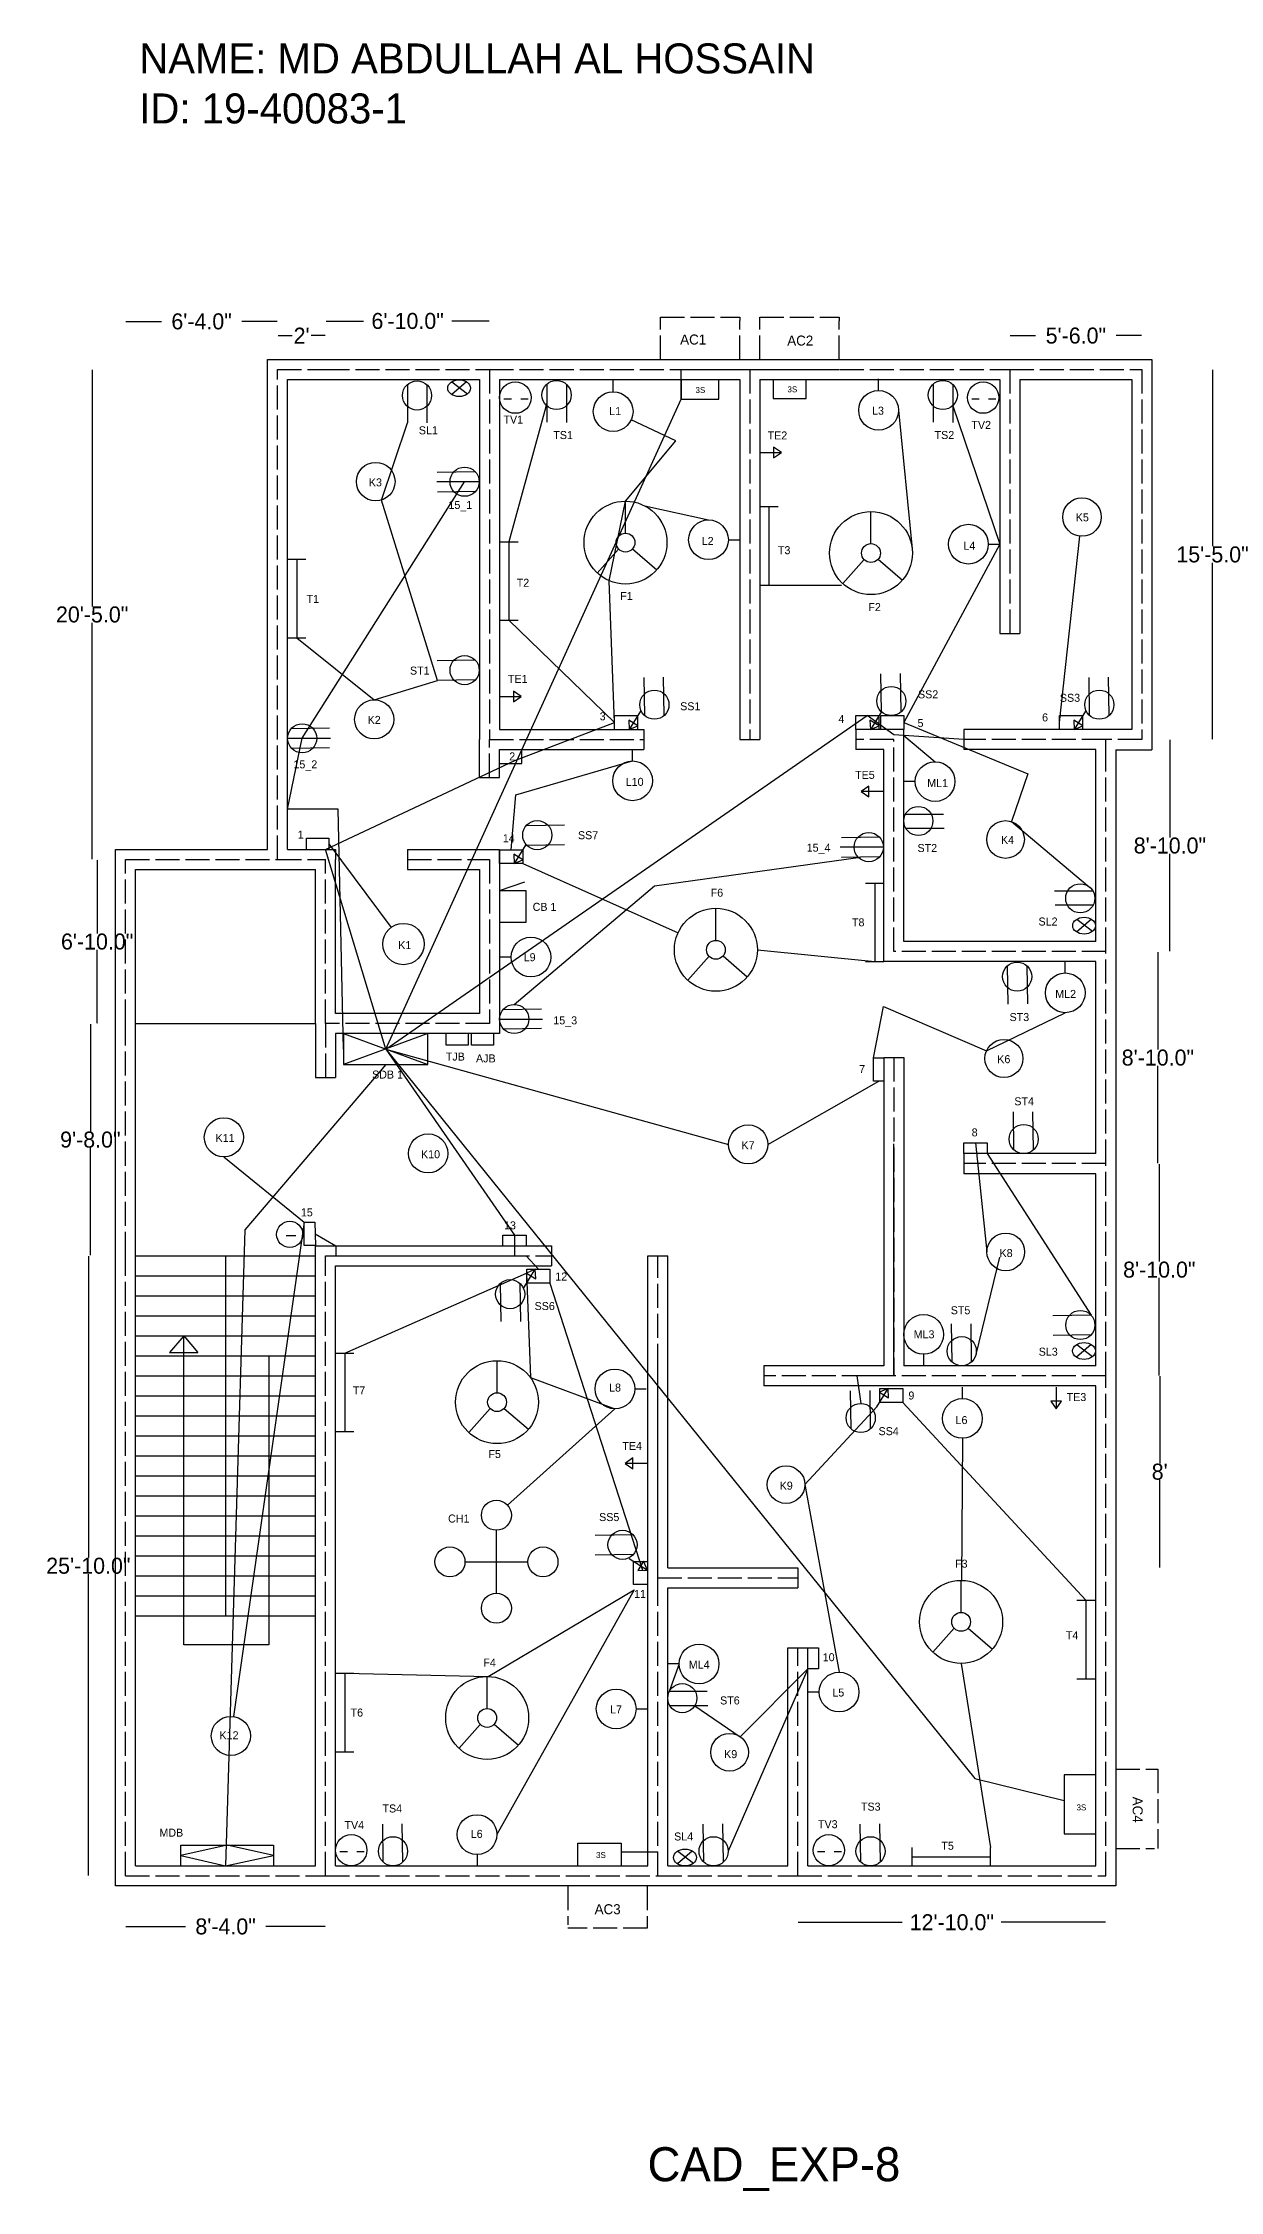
# Model space of a CAD drawing. Header units: inches. Extents: x 833 to 7247, y -1374 to 1597.
# Drawn here: x 3844 to 4432, y 310 to 1384 of the extents above; entities that cross this region are included whole.
import ezdxf

# ---------------------------------------------------------------- set-up
doc = ezdxf.new("R2010")
doc.units = ezdxf.units.IN
doc.header["$MEASUREMENT"] = 0
doc.linetypes.add('ACAD_ISO02W100', pattern=[15, 12, -3])
doc.dimstyles.get("Standard").update_dxf_attribs({"dimtxt": 8, "dimasz": 0.18, "dimexe": 0.18, "dimexo": 0.0625, "dimgap": 0.09, "dimtad": 0, "dimtih": 1, "dimtoh": 1, "dimdec": 1, "dimzin": 0, "dimdsep": 46, "dimlunit": 3, "dimtxsty": 'Standard', "dimcen": 0.09, "dimse1": 1, "dimse2": 1, "dimadec": 0, "dimazin": 0, "dimtfac": 1, "dimtdec": 1, "dimtofl": 0, "dimtmove": 0, "dimatfit": 3, "dimfxl": 1, "dimtolj": 1, "dimtzin": 0, "dimarcsym": 0})

# ---------------------------------------------------------------- blocks, each defined once
blk = doc.blocks.new('*D75')
at = {"color": 0, "lineweight": -2}
for p, q in [((3885.4, 442.7), (3915.1, 442.7)), ((3985, 442.7), (3955.3, 442.7))]:
    blk.add_line(p, q, dxfattribs=at)
at = {"color": 0}
for points in [[(3885.4, 442.8), (3885.4, 442.7), (3885.2, 442.7)], [(3985, 442.8), (3985, 442.7), (3985.2, 442.7)]]:
    blk.add_solid(points, dxfattribs=at)
at = {"layer": 'Defpoints', "color": 0}
for p in [(3885.2, 468), (3985.2, 468), (3985.2, 442.7)]:
    blk.add_point(p, dxfattribs=at)
at = {"color": 0, "insert": (3935.2, 442.7), "char_height": 8, "attachment_point": 5}
blk.add_mtext('\\A1;8\'-4.0"', dxfattribs=at)
blk = doc.blocks.new('*D76')
at = {"color": 0, "lineweight": -2}
for p, q in [((4221.4, 444.8), (4273.4, 444.8)), ((4375, 444.8), (4322.9, 444.8))]:
    blk.add_line(p, q, dxfattribs=at)
at = {"color": 0}
for points in [[(4221.4, 444.8), (4221.4, 444.7), (4221.2, 444.8)], [(4375, 444.8), (4375, 444.7), (4375.2, 444.8)]]:
    blk.add_solid(points, dxfattribs=at)
at = {"layer": 'Defpoints', "color": 0}
for p in [(4221.2, 468), (4375.2, 468), (4375.2, 444.8)]:
    blk.add_point(p, dxfattribs=at)
at = {"color": 0, "insert": (4298.2, 444.8), "char_height": 8, "attachment_point": 5}
blk.add_mtext('\\A1;12\'-10.0"', dxfattribs=at)
blk = doc.blocks.new('*D77')
at = {"color": 0, "lineweight": -2}
for p, q in [((4402.1, 717.8), (4402.1, 674.1)), ((4402.1, 622.2), (4402.1, 665.9))]:
    blk.add_line(p, q, dxfattribs=at)
at = {"color": 0}
for points in [[(4402.1, 717.8), (4402.1, 717.8), (4402.1, 718)], [(4402.1, 622.2), (4402.1, 622.2), (4402.1, 622)]]:
    blk.add_solid(points, dxfattribs=at)
at = {"layer": 'Defpoints', "color": 0}
for p in [(4375.2, 718), (4402.1, 718), (4375.2, 622)]:
    blk.add_point(p, dxfattribs=at)
at = {"color": 0, "insert": (4402.1, 670), "char_height": 8, "attachment_point": 5}
blk.add_mtext("\\A1;8'", dxfattribs=at)
blk = doc.blocks.new('*D78')
at = {"color": 0, "lineweight": -2}
for p, q in [((4401.9, 823.8), (4401.9, 775.1)), ((4401.9, 718.2), (4401.9, 766.9))]:
    blk.add_line(p, q, dxfattribs=at)
at = {"color": 0}
for points in [[(4401.9, 823.8), (4401.9, 823.8), (4401.9, 824)], [(4401.9, 718.2), (4401.9, 718.2), (4401.9, 718)]]:
    blk.add_solid(points, dxfattribs=at)
at = {"layer": 'Defpoints', "color": 0}
for p in [(4375.2, 824), (4401.9, 824), (4375.2, 718)]:
    blk.add_point(p, dxfattribs=at)
at = {"color": 0, "insert": (4401.9, 771), "char_height": 8, "attachment_point": 5}
blk.add_mtext('\\A1;8\'-10.0"', dxfattribs=at)
blk = doc.blocks.new('*D79')
at = {"color": 0, "lineweight": -2}
for p, q in [((4401.2, 929.8), (4401.2, 881.1)), ((4401.2, 824.2), (4401.2, 872.9))]:
    blk.add_line(p, q, dxfattribs=at)
at = {"color": 0}
for points in [[(4401.2, 929.8), (4401.3, 929.8), (4401.2, 930)], [(4401.2, 824.2), (4401.3, 824.2), (4401.2, 824)]]:
    blk.add_solid(points, dxfattribs=at)
at = {"layer": 'Defpoints', "color": 0}
for p in [(4375.2, 930), (4401.2, 930), (4375.2, 824)]:
    blk.add_point(p, dxfattribs=at)
at = {"color": 0, "insert": (4401.2, 877), "char_height": 8, "attachment_point": 5}
blk.add_mtext('\\A1;8\'-10.0"', dxfattribs=at)
blk = doc.blocks.new('*D80')
at = {"color": 0, "lineweight": -2}
for p, q in [((4407.2, 1035.8), (4407.2, 987.1)), ((4407.2, 930.2), (4407.2, 978.9))]:
    blk.add_line(p, q, dxfattribs=at)
at = {"color": 0}
for points in [[(4407.2, 1035.8), (4407.3, 1035.8), (4407.2, 1036)], [(4407.2, 930.2), (4407.3, 930.2), (4407.2, 930)]]:
    blk.add_solid(points, dxfattribs=at)
at = {"layer": 'Defpoints', "color": 0}
for p in [(4375.2, 1036), (4407.2, 1036), (4375.2, 930)]:
    blk.add_point(p, dxfattribs=at)
at = {"color": 0, "insert": (4407.2, 983), "char_height": 8, "attachment_point": 5}
blk.add_mtext('\\A1;8\'-10.0"', dxfattribs=at)
blk = doc.blocks.new('*D81')
at = {"color": 0, "lineweight": -2}
for p, q in [((4327.4, 1237.9), (4340.1, 1237.9)), ((4393, 1237.9), (4380.3, 1237.9))]:
    blk.add_line(p, q, dxfattribs=at)
at = {"color": 0}
for points in [[(4327.4, 1237.9), (4327.4, 1237.9), (4327.2, 1237.9)], [(4393, 1237.9), (4393, 1237.9), (4393.2, 1237.9)]]:
    blk.add_solid(points, dxfattribs=at)
at = {"layer": 'Defpoints', "color": 0}
for p in [(4327.2, 1237.9), (4327.2, 1221), (4393.2, 1221)]:
    blk.add_point(p, dxfattribs=at)
at = {"color": 0, "insert": (4360.2, 1237.9), "char_height": 8, "attachment_point": 5}
blk.add_mtext('\\A1;5\'-6.0"', dxfattribs=at)
blk = doc.blocks.new('*D82')
at = {"color": 0, "lineweight": -2}
for p, q in [((3985.4, 1245.2), (4004.1, 1245.2)), ((4067, 1245.2), (4048.3, 1245.2))]:
    blk.add_line(p, q, dxfattribs=at)
at = {"color": 0}
for points in [[(3985.4, 1245.3), (3985.4, 1245.2), (3985.2, 1245.2)], [(4067, 1245.3), (4067, 1245.2), (4067.2, 1245.2)]]:
    blk.add_solid(points, dxfattribs=at)
at = {"layer": 'Defpoints', "color": 0}
for p in [(3985.2, 1245.2), (3985.2, 1221), (4067.2, 1221)]:
    blk.add_point(p, dxfattribs=at)
at = {"color": 0, "insert": (4026.2, 1245.2), "char_height": 8, "attachment_point": 5}
blk.add_mtext('\\A1;6\'-10.0"', dxfattribs=at)
blk = doc.blocks.new('*D83')
at = {"color": 0, "lineweight": -2}
for p, q in [((3961.4, 1237.9), (3968.4, 1237.9)), ((3985, 1237.9), (3977.9, 1237.9))]:
    blk.add_line(p, q, dxfattribs=at)
at = {"color": 0}
for points in [[(3961.4, 1238), (3961.4, 1237.9), (3961.2, 1237.9)], [(3985, 1238), (3985, 1237.9), (3985.2, 1237.9)]]:
    blk.add_solid(points, dxfattribs=at)
at = {"layer": 'Defpoints', "color": 0}
for p in [(3985.2, 1237.9), (3961.2, 1221), (3985.2, 1221)]:
    blk.add_point(p, dxfattribs=at)
at = {"color": 0, "insert": (3973.2, 1237.9), "char_height": 8, "attachment_point": 5}
blk.add_mtext("\\A1;2'", dxfattribs=at)
blk = doc.blocks.new('*D84')
at = {"color": 0, "lineweight": -2}
for p, q in [((3885.4, 1245), (3903.1, 1245)), ((3961, 1245), (3943.3, 1245))]:
    blk.add_line(p, q, dxfattribs=at)
at = {"color": 0}
for points in [[(3885.4, 1245), (3885.4, 1245), (3885.2, 1245)], [(3961, 1245), (3961, 1245), (3961.2, 1245)]]:
    blk.add_solid(points, dxfattribs=at)
at = {"layer": 'Defpoints', "color": 0}
for p in [(3885.2, 1245), (3885.2, 976), (3961.2, 976)]:
    blk.add_point(p, dxfattribs=at)
at = {"color": 0, "insert": (3923.2, 1245), "char_height": 8, "attachment_point": 5}
blk.add_mtext('\\A1;6\'-4.0"', dxfattribs=at)
blk = doc.blocks.new('*D71')
at = {"color": 0, "lineweight": -2}
for p, q in [((3868.5, 1220.8), (3868.5, 1102.6)), ((3868.5, 976.2), (3868.5, 1094.4))]:
    blk.add_line(p, q, dxfattribs=at)
at = {"color": 0}
for points in [[(3868.5, 1220.8), (3868.5, 1220.8), (3868.5, 1221)], [(3868.5, 976.2), (3868.5, 976.2), (3868.5, 976)]]:
    blk.add_solid(points, dxfattribs=at)
at = {"layer": 'Defpoints', "color": 0}
for p in [(3961.2, 1221), (3868.5, 976), (3961.2, 976)]:
    blk.add_point(p, dxfattribs=at)
at = {"color": 0, "insert": (3868.5, 1098.5), "char_height": 8, "attachment_point": 5}
blk.add_mtext('\\A1;20\'-5.0"', dxfattribs=at)
blk = doc.blocks.new('*D85')
at = {"color": 0, "lineweight": -2}
for p, q in [((3867.6, 893.8), (3867.6, 840.1)), ((3867.6, 778.2), (3867.6, 831.9))]:
    blk.add_line(p, q, dxfattribs=at)
at = {"color": 0}
for points in [[(3867.6, 893.8), (3867.7, 893.8), (3867.6, 894)], [(3867.6, 778.2), (3867.7, 778.2), (3867.6, 778)]]:
    blk.add_solid(points, dxfattribs=at)
at = {"layer": 'Defpoints', "color": 0}
for p in [(3885.2, 894), (3867.6, 778), (3885.2, 778)]:
    blk.add_point(p, dxfattribs=at)
at = {"color": 0, "insert": (3867.6, 836), "char_height": 8, "attachment_point": 5}
blk.add_mtext('\\A1;9\'-8.0"', dxfattribs=at)
blk = doc.blocks.new('*D72')
at = {"color": 0, "lineweight": -2}
for p, q in [((3866.6, 777.8), (3866.6, 627.1)), ((3866.6, 468.2), (3866.6, 618.9))]:
    blk.add_line(p, q, dxfattribs=at)
at = {"color": 0}
for points in [[(3866.5, 777.8), (3866.6, 777.8), (3866.6, 778)], [(3866.5, 468.2), (3866.6, 468.2), (3866.6, 468)]]:
    blk.add_solid(points, dxfattribs=at)
at = {"layer": 'Defpoints', "color": 0}
for p in [(3885.2, 778), (3866.6, 468), (3885.2, 468)]:
    blk.add_point(p, dxfattribs=at)
at = {"color": 0, "insert": (3866.6, 623), "char_height": 8, "attachment_point": 5}
blk.add_mtext('\\A1;25\'-10.0"', dxfattribs=at)
blk = doc.blocks.new('*D73')
at = {"color": 0, "lineweight": -2}
for p, q in [((3871, 975.8), (3871, 939.1)), ((3871, 894.2), (3871, 930.9))]:
    blk.add_line(p, q, dxfattribs=at)
at = {"color": 0}
for points in [[(3871, 975.8), (3871.1, 975.8), (3871, 976)], [(3871, 894.2), (3871.1, 894.2), (3871, 894)]]:
    blk.add_solid(points, dxfattribs=at)
at = {"layer": 'Defpoints', "color": 0}
for p in [(3885.2, 976), (3871, 894), (3885.2, 894)]:
    blk.add_point(p, dxfattribs=at)
at = {"color": 0, "insert": (3871, 935), "char_height": 8, "attachment_point": 5}
blk.add_mtext('\\A1;6\'-10.0"', dxfattribs=at)
blk = doc.blocks.new('*D74')
at = {"color": 0, "lineweight": -2}
for p, q in [((4428.5, 1220.8), (4428.5, 1132.6)), ((4428.5, 1036.2), (4428.5, 1124.4))]:
    blk.add_line(p, q, dxfattribs=at)
at = {"color": 0}
for points in [[(4428.4, 1220.8), (4428.5, 1220.8), (4428.5, 1221)], [(4428.4, 1036.2), (4428.5, 1036.2), (4428.5, 1036)]]:
    blk.add_solid(points, dxfattribs=at)
at = {"layer": 'Defpoints', "color": 0}
for p in [(4393.2, 1221), (4393.2, 1036), (4428.5, 1036)]:
    blk.add_point(p, dxfattribs=at)
at = {"color": 0, "insert": (4428.5, 1128.5), "char_height": 8, "attachment_point": 5}
blk.add_mtext('\\A1;15\'-5.0"', dxfattribs=at)

msp = doc.modelspace()

# ---------------------------------------------------------------- linework, layer by layer
at = {"linetype": 'ACAD_ISO02W100'}
for p, q in [((4152.52, 1226.04), (4152.52, 1247.1)), ((4152.52, 1247.1), (4192.18, 1247.1)), ((4202.18, 1226.02), (4202.18, 1247.07)), ((4202.18, 1247.07), (4241.84, 1247.07)), ((4192.18, 1226.04), (4192.18, 1245.42)), ((4241.84, 1226.02), (4241.84, 1245.39)), ((3961.18, 976.02), (3961.18, 1221.02)), ((3961.18, 1221.02), (3985.18, 1221.02)), ((3985.18, 1221.02), (4067.18, 1221.02)), ((4067.18, 1221.02), (4197.18, 1221.02)), ((4067.18, 1221.02), (4067.18, 1036.02)), ((4197.18, 1221.02), (4327.18, 1221.02)), ((4197.18, 1221.02), (4197.18, 1036.02)), ((4327.18, 1221.02), (4393.18, 1221.02)), ((4327.18, 1221.02), (4327.18, 1089.02)), ((4393.18, 1221.02), (4393.18, 1036.02)), ((4067.18, 1036.02), (4144.18, 1036.02)), ((4067.18, 1017.02), (4067.18, 1036.02)), ((4269.18, 1036.02), (4250.18, 1036.02)), ((4269.18, 930.02), (4269.18, 1036.02)), ((4393.18, 1036.02), (4375.18, 1036.02)), ((4375.18, 930.02), (4375.18, 1031.02)), ((3885.18, 894.02), (3885.18, 976.02)), ((3885.18, 976.02), (3961.18, 976.02)), ((3961.18, 976.02), (3985.18, 976.02)), ((3985.18, 894.02), (3985.18, 971.02)), ((4026.18, 976.02), (4067.18, 976.02)), ((4067.18, 976.02), (4067.18, 894.02)), ((4375.18, 930.02), (4269.18, 930.02)), ((4375.18, 824.02), (4375.18, 930.02)), ((3885.18, 778.02), (3885.18, 894.02)), ((4067.18, 894.02), (3985.18, 894.02)), ((3985.18, 894.02), (3985.18, 867.02)), ((4269.18, 877.02), (4269.18, 718.02)), ((4375.18, 824.02), (4304.18, 824.02)), ((4375.18, 718.02), (4375.18, 824.02)), ((3885.18, 468.02), (3885.18, 778.02)), ((3985.18, 468.02), (3985.18, 778.02)), ((3985.18, 778.02), (4098.18, 778.02)), ((4151.18, 617.02), (4151.18, 778.02)), ((4375.18, 718.02), (4204.18, 718.02)), ((4375.18, 622.02), (4375.18, 718.02)), ((4151.18, 617.02), (4221.18, 617.02)), ((4375.18, 468.02), (4375.18, 622.02)), ((4221.18, 468.02), (4221.18, 582.02)), ((4380.18, 521.38), (4401.23, 521.38)), ((4401.23, 521.38), (4401.23, 481.71)), ((4380.18, 481.72), (4399.55, 481.72)), ((3885.18, 468.02), (3985.18, 468.02)), ((3985.18, 468.02), (4151.18, 468.02)), ((4106.3, 462.86), (4106.3, 443.48)), ((4145.96, 462.86), (4145.96, 441.8)), ((4151.18, 468.02), (4221.18, 468.02)), ((4221.18, 468.02), (4375.18, 468.02)), ((4145.96, 441.8), (4106.3, 441.8))]:
    msp.add_line(p, q, dxfattribs=at)
for p, q in [((4192.18, 1247.1), (4192.18, 1245.42)), ((4241.84, 1247.07), (4241.84, 1245.39)), ((3956.18, 1221.04), (3956.18, 1226.04)), ((3956.18, 1226.04), (4393.18, 1226.04)), ((4197.18, 1226.02), (4327.18, 1226.02)), ((4393.18, 1226.04), (4398.18, 1226.04)), ((4398.18, 1226.04), (4398.18, 1035.95)), ((3956.18, 981.02), (3956.18, 1221.04)), ((3966.18, 981.02), (3966.18, 1216.02)), ((3966.18, 1216.02), (3985.18, 1216.02)), ((3985.18, 1216.02), (4062.18, 1216.02)), ((4026.05, 1213.46), (4026.05, 1194.4)), ((4035.83, 1213.39), (4035.83, 1194.33)), ((4055.58, 1214.88), (4048.2, 1208.51)), ((4048.29, 1214.89), (4056.16, 1208.87)), ((4062.18, 1216.02), (4062.18, 1036.02)), ((4072.18, 1216.02), (4192.18, 1216.02)), ((4072.18, 1216.02), (4072.18, 1041.02)), ((4095.78, 1213.69), (4095.78, 1194.63)), ((4105.57, 1213.62), (4105.57, 1194.56)), ((4128.91, 1209.9), (4128.91, 1215.64)), ((4162.94, 1216.02), (4162.94, 1206.24)), ((4181.73, 1206.24), (4181.73, 1216.02)), ((4192.18, 1216.02), (4192.18, 1036.02)), ((4202.18, 1216.02), (4322.18, 1216.02)), ((4202.18, 1216.02), (4202.18, 1036.02)), ((4208.9, 1216.02), (4208.9, 1206.45)), ((4225.46, 1206.48), (4225.46, 1216.02)), ((4261.57, 1210.52), (4261.57, 1216.25)), ((4288.83, 1213.69), (4288.83, 1194.63)), ((4298.62, 1213.62), (4298.62, 1194.56)), ((4322.18, 1216.02), (4322.18, 1089.02)), ((4332.18, 1216.02), (4388.18, 1216.02)), ((4332.18, 1216.02), (4332.18, 1089.02)), ((4388.18, 1216.02), (4388.18, 1041.02)), ((4074.32, 1206.31), (4078.1, 1206.31)), ((4082.78, 1206.31), (4086.45, 1206.31)), ((4162.94, 1206.24), (4181.73, 1206.24)), ((4208.9, 1206.45), (4225.46, 1206.48)), ((4308.14, 1206.31), (4311.92, 1206.31)), ((4316.6, 1206.31), (4320.27, 1206.31)), ((4128.91, 1190.04), (4128.91, 1190.04)), ((4128.91, 1190.04), (4128.91, 1190.04)), ((4212.99, 1179.49), (4209.1, 1182.17)), ((4209.1, 1182.17), (4209.1, 1176.81)), ((4261.57, 1190.65), (4261.57, 1190.65)), ((4261.57, 1190.65), (4261.57, 1190.65)), ((4202.18, 1179.49), (4212.99, 1179.49)), ((4209.1, 1176.81), (4212.99, 1179.49)), ((4061.96, 1164.89), (4040.77, 1164.89)), ((4060.03, 1169.82), (4040.98, 1169.52)), ((4060.12, 1160.03), (4041.07, 1159.73)), ((4135.08, 1139.17), (4135.08, 1155.19)), ((4202.18, 1152.48), (4211.37, 1152.48)), ((4206.77, 1152.48), (4206.77, 1113.22)), ((4257.79, 1133.93), (4257.79, 1149.96)), ((4072.18, 1134.88), (4081.37, 1134.88)), ((4076.77, 1134.88), (4076.77, 1095.62)), ((4076.77, 1134.88), (4076.77, 1095.62)), ((4131.64, 1131.24), (4121, 1119.24)), ((4138.65, 1131.38), (4150.77, 1120.9)), ((4186.49, 1135.87), (4192.22, 1135.87)), ((4316.39, 1133.68), (4322.12, 1133.68)), ((3966.18, 1126.16), (3975.37, 1126.16)), ((3970.77, 1126.16), (3970.77, 1086.9)), ((4254.35, 1126), (4243.7, 1114.01)), ((4261.35, 1126.14), (4273.48, 1115.67)), ((4202.18, 1113.22), (4211.37, 1113.22)), ((4072.18, 1095.62), (4081.37, 1095.62)), ((3966.18, 1086.9), (3975.37, 1086.9)), ((4322.18, 1089.02), (4332.18, 1089.02)), ((4060.03, 1075.64), (4040.98, 1075.34)), ((4060.12, 1065.85), (4041.07, 1065.55)), ((4144.67, 1047.99), (4144.36, 1067.04)), ((4154.46, 1048.08), (4154.15, 1067.13)), ((4263.08, 1049.82), (4262.78, 1068.87)), ((4272.87, 1049.9), (4272.57, 1068.96)), ((4367.07, 1047.99), (4366.77, 1067.04)), ((4376.86, 1048.08), (4376.56, 1067.13)), ((4072.18, 1057.5), (4082.99, 1057.5)), ((4082.99, 1057.5), (4079.1, 1060.18)), ((4079.1, 1060.18), (4079.1, 1054.82)), ((4079.1, 1054.82), (4082.99, 1057.5)), ((3968.01, 1041.49), (3987.07, 1041.8)), ((4129.65, 1041.02), (4129.65, 1047.98)), ((4129.65, 1047.98), (4141.16, 1047.98)), ((4141.27, 1042.9), (4136.72, 1045.73)), ((4136.72, 1045.73), (4136.94, 1041.02)), ((4142.65, 1050.2), (4136.94, 1041.02)), ((4136.94, 1041.02), (4141.27, 1042.9)), ((4141.16, 1047.98), (4141.16, 1041.02)), ((4250.18, 1041.02), (4250.18, 1047.98)), ((4250.18, 1047.98), (4261.69, 1047.98)), ((4261.81, 1042.9), (4257.25, 1045.73)), ((4257.25, 1045.73), (4257.47, 1041.02)), ((4263.18, 1050.2), (4257.47, 1041.02)), ((4257.47, 1041.02), (4261.81, 1042.9)), ((4261.69, 1047.98), (4261.69, 1041.02)), ((4262.7, 1041.02), (4262.7, 1047.98)), ((4262.7, 1047.98), (4274.21, 1047.98)), ((4274.21, 1047.98), (4274.21, 1041.02)), ((4352.05, 1041.02), (4352.05, 1047.98)), ((4352.05, 1047.98), (4363.56, 1047.98)), ((4363.68, 1042.9), (4359.12, 1045.73)), ((4359.12, 1045.73), (4359.34, 1041.02)), ((4365.05, 1050.2), (4359.34, 1041.02)), ((4359.34, 1041.02), (4363.68, 1042.9)), ((4363.56, 1047.98), (4363.56, 1041.02)), ((3966.18, 1036.64), (3987.68, 1036.64)), ((3968.1, 1031.7), (3987.15, 1032.01)), ((4062.18, 1017.02), (4062.18, 1036.02)), ((4072.18, 1041.02), (4144.18, 1041.02)), ((4072.18, 1031.02), (4144.18, 1031.02)), ((4072.18, 1017.02), (4072.18, 1031.02)), ((4083.21, 1024.02), (4083.21, 1031.02)), ((4138.64, 1025.32), (4138.64, 1031.05)), ((4144.18, 1041.02), (4144.18, 1031.02)), ((4192.18, 1036.02), (4202.18, 1036.02)), ((4274.18, 1041.02), (4250.18, 1041.02)), ((4250.18, 1041.02), (4250.18, 1031.02)), ((4264.18, 1031.02), (4250.18, 1031.02)), ((4264.18, 925.02), (4264.18, 1031.02)), ((4274.18, 935.02), (4274.18, 1041.02)), ((4375.18, 1041.02), (4304.18, 1041.02)), ((4304.18, 1041.02), (4304.18, 1031.02)), ((4370.18, 1031.02), (4304.18, 1031.02)), ((4370.18, 1031.02), (4304.18, 1031.02)), ((4370.18, 1031.02), (4304.18, 1031.02)), ((4370.18, 935.02), (4370.18, 1031.02)), ((4388.18, 1041.02), (4375.18, 1041.02)), ((4375.18, 1031.02), (4375.18, 1036.02)), ((4380.18, 1030.95), (4380.18, 468.02)), ((4380.18, 1030.95), (4398.18, 1030.95)), ((4398.18, 1035.95), (4398.18, 1030.95)), ((4072.18, 1024.02), (4083.21, 1024.02)), ((4062.18, 1017.02), (4072.18, 1017.02)), ((4256.71, 1012.79), (4252.82, 1010.12)), ((4263.63, 1010.12), (4252.82, 1010.12)), ((4252.82, 1010.12), (4256.71, 1007.43)), ((4256.71, 1007.43), (4256.71, 1012.79)), ((4279.91, 1015.02), (4274.18, 1015.02)), ((4279.91, 1015.02), (4279.91, 1015.02)), ((4279.91, 1015.02), (4279.91, 1015.02)), ((4293.95, 998.63), (4274.89, 998.63)), ((4085.53, 993.09), (4104.58, 993.39)), ((4294.31, 991.51), (4275.25, 991.51)), ((3880.18, 976.02), (3880.18, 981.02)), ((3880.18, 981.02), (3956.18, 981.02)), ((3966.18, 981.02), (3985.18, 981.02)), ((3975.68, 981.02), (3975.68, 986.74)), ((3975.68, 986.74), (3986.72, 986.74)), ((3985.18, 981.02), (3990.18, 981.02)), ((3986.72, 986.74), (3986.72, 981.02)), ((3990.18, 981.02), (3990.18, 976.02)), ((4026.18, 981.02), (4072.18, 981.02)), ((4026.18, 981.02), (4026.18, 971.02)), ((4072.18, 981.02), (4072.18, 889.02)), ((4072.18, 973.98), (4072.18, 980.94)), ((4072.18, 980.94), (4083.69, 980.94)), ((4083.81, 975.86), (4079.25, 978.7)), ((4079.25, 978.7), (4079.47, 973.98)), ((4085.18, 983.16), (4079.47, 973.98)), ((4083.69, 980.94), (4083.69, 973.98)), ((4085.62, 983.3), (4104.67, 983.6)), ((4263.96, 982.26), (4242.45, 982.26)), ((4262.03, 987.2), (4242.98, 986.9)), ((4262.12, 977.41), (4243.07, 977.11)), ((3880.18, 468.02), (3880.18, 976.02)), ((3890.18, 894.02), (3890.18, 971.02)), ((3890.18, 971.02), (3961.18, 971.02)), ((3961.18, 971.02), (3980.18, 971.02)), ((3980.18, 894.02), (3980.18, 971.02)), ((3985.18, 971.02), (3985.18, 976.02)), ((3990.18, 899.02), (3990.18, 976.02)), ((4026.18, 971.02), (4062.18, 971.02)), ((4062.18, 971.02), (4062.18, 899.02)), ((4083.69, 973.98), (4072.18, 973.98)), ((4079.47, 973.98), (4083.81, 975.86)), ((4072.18, 960.58), (4084.83, 964.88)), ((4072.18, 960.58), (4085.28, 960.58)), ((4085.28, 960.58), (4085.28, 944.63)), ((4255.08, 964.28), (4264.27, 964.28)), ((4259.67, 964.28), (4259.67, 925.02)), ((4349.56, 960.46), (4368.61, 960.46)), ((4180.27, 935.64), (4180.27, 951.66)), ((4349.91, 953.34), (4368.97, 953.34)), ((4367.95, 946.19), (4360.57, 939.81)), ((4360.66, 946.2), (4368.53, 940.18)), ((4085.28, 944.63), (4072.18, 944.63)), ((4161.33, 939.37), (4161.33, 939.37)), ((4370.18, 935.02), (4274.18, 935.02)), ((4077.91, 927.27), (4072.18, 927.27)), ((4077.91, 927.27), (4077.91, 927.27)), ((4077.91, 927.27), (4077.91, 927.27)), ((4176.83, 927.71), (4166.18, 915.71)), ((4183.83, 927.85), (4195.96, 917.37)), ((4255.08, 925.02), (4264.27, 925.02)), ((4370.18, 925.02), (4264.18, 925.02)), ((4354.91, 919.36), (4354.91, 925.09)), ((4370.18, 829.02), (4370.18, 925.02)), ((4325.93, 922.88), (4326.23, 903.82)), ((4335.72, 922.97), (4336.02, 903.91)), ((3890.18, 778.02), (3890.18, 894.02)), ((3890.18, 894.02), (3980.18, 894.02)), ((3980.18, 894.02), (3980.18, 867.02)), ((4062.18, 899.02), (3990.18, 899.02)), ((4072.18, 896.31), (4093.68, 896.31)), ((4074.01, 901.16), (4093.07, 901.46)), ((4074.1, 891.37), (4093.15, 891.67)), ((4072.18, 889.02), (3990.18, 889.02)), ((3990.18, 889.02), (3990.18, 867.02)), ((3994.15, 889.02), (3994.15, 873.58)), ((4036.31, 889.02), (3994.15, 873.58)), ((3994.15, 889.02), (4036.31, 873.58)), ((4036.31, 873.58), (4036.31, 889.02)), ((4045.37, 883.27), (4045.37, 889)), ((4056.41, 883.27), (4045.37, 883.27)), ((4056.41, 889), (4056.41, 883.27)), ((4058.06, 883.27), (4058.06, 889)), ((4069.1, 883.27), (4058.06, 883.27)), ((4069.1, 889), (4069.1, 883.27)), ((3994.15, 873.58), (4036.31, 873.58)), ((4258.97, 865.24), (4258.97, 876.95)), ((4258.97, 876.95), (4264.32, 876.95)), ((4264.18, 877.02), (4264.18, 723.02)), ((4264.18, 877.02), (4274.18, 877.02)), ((4269.18, 877.02), (4269.18, 877.02)), ((4274.18, 877.02), (4274.18, 723.02)), ((3980.18, 867.02), (3990.18, 867.02)), ((4264.32, 865.24), (4258.97, 865.24)), ((4329.25, 830.85), (4328.95, 849.91)), ((4339.04, 830.94), (4338.74, 849.99)), ((4304.18, 829.02), (4304.18, 834.36)), ((4304.18, 834.36), (4315.89, 834.36)), ((4370.18, 829.02), (4304.18, 829.02)), ((4304.18, 829.02), (4304.18, 819.02)), ((4315.89, 834.36), (4315.89, 829.02)), ((4370.18, 819.02), (4304.18, 819.02)), ((4370.18, 723.02), (4370.18, 819.02)), ((3974.52, 783.11), (3974.52, 794.82)), ((3974.52, 794.82), (3979.86, 794.82)), ((3979.86, 794.82), (3980.18, 783.02)), ((3965.43, 788.19), (3970.36, 788.19)), ((4073.72, 783.02), (4073.72, 788.36)), ((4073.72, 788.36), (4085.42, 788.36)), ((4085.42, 788.36), (4085.42, 783.02)), ((3890.18, 473.02), (3890.18, 778.02)), ((3890.18, 778.02), (3980.18, 778.02)), ((3935.18, 778.02), (3935.18, 598.02)), ((3979.86, 783.11), (3974.52, 783.11)), ((3980.18, 473.02), (3980.18, 783.02)), ((3980.18, 783.02), (4098.18, 783.02)), ((4098.18, 783.02), (4098.18, 773.02)), ((4146.18, 617.02), (4146.18, 778.02)), ((4146.18, 778.02), (4156.18, 778.02)), ((4156.18, 622.02), (4156.18, 778.02)), ((3890.18, 768.02), (3980.18, 768.02)), ((3990.18, 473.02), (3990.18, 773.02)), ((3990.18, 773.02), (4098.18, 773.02)), ((4072.48, 764.16), (4072.78, 745.1)), ((4082.27, 764.24), (4082.57, 745.19)), ((4084.29, 762.03), (4089.99, 771.22)), ((4089.99, 771.22), (4085.66, 769.33)), ((4085.66, 769.33), (4090.22, 766.5)), ((4085.77, 764.25), (4085.77, 771.22)), ((4085.77, 771.22), (4097.29, 771.22)), ((4097.29, 764.25), (4085.77, 764.25)), ((4090.22, 766.5), (4089.99, 771.22)), ((4097.29, 771.22), (4097.29, 764.25)), ((3890.18, 758.02), (3980.18, 758.02)), ((3890.18, 748.02), (3980.18, 748.02)), ((4298.29, 724.85), (4297.99, 743.91)), ((4308.08, 724.94), (4307.78, 743.99)), ((4367.8, 748.3), (4348.75, 748)), ((3890.18, 738.02), (3980.18, 738.02)), ((3914.29, 738.02), (3907.22, 729.59)), ((3914.29, 728.02), (3914.29, 738.02)), ((3914.29, 738.02), (3921.36, 729.59)), ((4151.18, 617.02), (4151.18, 730.87)), ((4367.89, 738.51), (4348.83, 738.21)), ((4367.91, 733.61), (4360.53, 727.23)), ((4360.62, 733.61), (4368.49, 727.6)), ((3890.18, 728.02), (3980.18, 728.02)), ((3907.22, 729.59), (3921.36, 729.59)), ((3914.29, 583.48), (3914.29, 728.02)), ((3956.82, 728.02), (3956.82, 583.48)), ((3990.18, 729.37), (3999.37, 729.37)), ((3994.77, 729.37), (3994.77, 690.11)), ((4070.87, 709.52), (4070.87, 725.54)), ((4264.18, 723.02), (4204.18, 723.02)), ((4204.18, 723.02), (4204.18, 713.02)), ((4370.18, 723.02), (4274.18, 723.02)), ((4284.11, 728.75), (4284.11, 723.02)), ((3890.18, 718.02), (3980.18, 718.02)), ((4139.75, 711.43), (4145.48, 711.43)), ((4370.18, 713.02), (4204.18, 713.02)), ((4370.18, 713.02), (4204.18, 713.02)), ((4247.81, 691.44), (4247.51, 710.5)), ((4257.6, 691.53), (4257.3, 710.59)), ((4260.67, 702.45), (4266.37, 711.64)), ((4266.37, 711.64), (4262.04, 709.75)), ((4262.04, 709.75), (4266.6, 706.92)), ((4262.15, 704.67), (4262.15, 711.64)), ((4262.15, 711.64), (4273.67, 711.64)), ((4266.6, 706.92), (4266.37, 711.64)), ((4273.67, 711.64), (4273.67, 704.67)), ((4303.48, 706.59), (4303.48, 712.33)), ((4350.39, 712.3), (4350.39, 701.49)), ((4370.18, 622.02), (4370.18, 713.02)), ((3890.18, 708.02), (3980.18, 708.02)), ((3890.18, 698.02), (3980.18, 698.02)), ((4067.43, 701.59), (4056.79, 689.59)), ((4074.44, 701.72), (4086.56, 691.25)), ((4273.67, 704.67), (4262.15, 704.67)), ((4353.08, 705.38), (4347.72, 705.38)), ((4347.72, 705.38), (4350.39, 701.49)), ((4350.39, 701.49), (4353.08, 705.38)), ((3890.18, 688.02), (3980.18, 688.02)), ((3890.18, 688.02), (3980.18, 688.02)), ((3990.18, 690.11), (3999.37, 690.11)), ((3890.18, 678.02), (3980.18, 678.02)), ((4138.79, 676.9), (4134.9, 674.22)), ((4138.79, 671.54), (4138.79, 676.9)), ((3890.18, 668.02), (3980.18, 668.02)), ((4145.71, 674.22), (4134.9, 674.22)), ((4134.9, 674.22), (4138.79, 671.54)), ((3890.18, 658.02), (3980.18, 658.02)), ((3890.18, 648.02), (3980.18, 648.02)), ((3890.18, 638.02), (3980.18, 638.02)), ((4070.55, 609.32), (4070.55, 640.78)), ((4138.96, 638.43), (4119.91, 638.13)), ((3890.18, 628.02), (3980.18, 628.02)), ((4054.85, 624.97), (4086.34, 624.97)), ((4139.05, 628.64), (4119.99, 628.34)), ((4136.84, 626.62), (4146.02, 620.91)), ((4139.06, 613.62), (4139.06, 625.13)), ((4139.06, 625.13), (4146.02, 625.13)), ((4144.14, 625.25), (4141.3, 620.69)), ((4146.02, 620.91), (4144.14, 625.25)), ((4146.02, 625.13), (4146.02, 613.62)), ((3890.18, 618.02), (3980.18, 618.02)), ((4146.02, 613.62), (4139.06, 613.62)), ((4141.3, 620.69), (4146.02, 620.91)), ((4146.18, 473.02), (4146.18, 617.02)), ((4156.18, 622.02), (4221.18, 622.02)), ((4221.18, 622.02), (4221.18, 612.02)), ((4302.83, 599.69), (4302.83, 615.71)), ((4370.18, 473.02), (4370.18, 622.02)), ((3890.18, 608.02), (3980.18, 608.02)), ((4156.18, 473.02), (4156.18, 612.02)), ((4156.18, 612.02), (4221.18, 612.02)), ((4360.63, 605.83), (4369.82, 605.83)), ((4365.23, 605.83), (4365.23, 566.56)), ((3890.18, 598.02), (3980.18, 598.02)), ((4299.39, 591.76), (4288.75, 579.76)), ((4306.4, 591.9), (4318.52, 581.42)), ((3956.82, 583.48), (3914.29, 583.48)), ((4216.18, 473.02), (4216.18, 582.02)), ((4216.18, 582.02), (4226.18, 582.02)), ((4226.18, 473.02), (4226.18, 582.02)), ((4226.18, 582.02), (4231.5, 582.02)), ((4231.5, 582.02), (4231.5, 571.51)), ((3990.18, 569.28), (3999.37, 569.28)), ((3994.77, 569.28), (3994.77, 530.01)), ((4161.91, 573.93), (4156.18, 573.93)), ((4161.91, 573.93), (4156.98, 560.19)), ((4231.5, 571.51), (4226.18, 571.51)), ((4065.93, 551.67), (4065.93, 567.69)), ((4175.95, 560.19), (4156.89, 560.19)), ((4231.91, 559.9), (4226.18, 559.9)), ((4360.63, 566.56), (4369.82, 566.56)), ((4140.35, 551.45), (4146.08, 551.45)), ((4176.31, 553.07), (4157.25, 553.07)), ((4062.48, 543.74), (4051.84, 531.74)), ((4069.49, 543.88), (4081.61, 533.4)), ((3990.18, 530.01), (3999.37, 530.01)), ((4370.18, 518.6), (4354.29, 518.6)), ((4354.29, 518.6), (4354.29, 488.96)), ((4023.81, 474.94), (4023.5, 493.99)), ((4184.06, 474.94), (4183.75, 493.99)), ((4262.49, 474.94), (4262.18, 493.99)), ((3912.75, 473.02), (3912.75, 483.4)), ((3912.75, 483.4), (3959.2, 483.4)), ((3935.97, 483.4), (3912.75, 478.21)), ((3959.2, 478.21), (3935.97, 483.4)), ((3959.2, 483.4), (3959.2, 473.02)), ((4014.02, 474.85), (4013.72, 493.91)), ((4111.23, 473.02), (4111.23, 484.42)), ((4111.23, 484.42), (4132.87, 484.42)), ((4132.87, 484.42), (4132.87, 473.02)), ((4174.27, 474.85), (4173.96, 493.91)), ((4252.7, 474.85), (4252.4, 493.91)), ((4354.29, 488.96), (4370.18, 488.96)), ((3890.18, 473.02), (3980.18, 473.02)), ((3912.75, 478.21), (3935.18, 473.02)), ((3935.18, 473.02), (3959.2, 478.21)), ((3990.18, 473.02), (4146.18, 473.02)), ((3992.32, 480.24), (3996.1, 480.24)), ((4000.78, 480.24), (4004.45, 480.24)), ((4060.86, 478.75), (4060.86, 473.02)), ((4156.18, 473.02), (4216.18, 473.02)), ((4168.48, 480.41), (4161.1, 474.03)), ((4161.19, 480.42), (4169.06, 474.4)), ((4226.18, 473.02), (4370.18, 473.02)), ((4231, 480.24), (4234.78, 480.24)), ((4239.46, 480.24), (4243.13, 480.24)), ((4278.33, 473.02), (4278.33, 482.2)), ((4278.33, 477.61), (4317.59, 477.61)), ((4317.59, 473.02), (4317.59, 482.2)), ((3880.18, 463.02), (3880.18, 468.02)), ((4380.18, 463.02), (3880.18, 463.02)), ((4380.18, 468.02), (4380.18, 463.02))]:
    msp.add_line(p, q)
at = {"color": 3}
for p, q in [((4162.94, 1206.24), (4162.94, 1221.02)), ((4162.94, 1221.02), (4241.84, 1221.02)), ((4015.23, 881.3), (4162.94, 1206.24)), ((3973.47, 1036.64), (4054.67, 1164.89)), ((3966.18, 1001.26), (3973.47, 1036.64)), ((3991.54, 1001.26), (3966.18, 1001.26)), ((3994.15, 881.3), (3991.54, 1001.26)), ((4149.6, 962.88), (4252.59, 977.26)), ((4079.47, 903.6), (4149.6, 962.88)), ((4015.23, 881.3), (4309.69, 516.71)), ((4015.23, 873.58), (3944.76, 790.88)), ((3944.76, 790.88), (3935.18, 473.02)), ((4309.69, 516.71), (4354.29, 505.63)), ((4151.18, 479.93), (4132.87, 479.93))]:
    msp.add_line(p, q, dxfattribs=at)
at = {"color": 5}
for p, q in [((4095.78, 1204.16), (4076.77, 1134.88)), ((4298.62, 1202.88), (4322.12, 1133.68)), ((4013.09, 1155.74), (4026.05, 1194.4)), ((4160.24, 1185.39), (4137.91, 1195.78)), ((4271.51, 1200.59), (4278.42, 1131.28)), ((4135.08, 1155.19), (4160.24, 1185.39)), ((4041.07, 1065.55), (4013.09, 1155.74)), ((4126.87, 1115.42), (4135.08, 1155.19)), ((4144.71, 1152.82), (4176.56, 1145.8)), ((4322.12, 1133.68), (4274.21, 1044.5)), ((4352.05, 1044.5), (4362.21, 1137.67)), ((4129.65, 1044.5), (4126.87, 1115.42)), ((4211.37, 1113.22), (4243.01, 1113.22)), ((4076.77, 1095.62), (4129.65, 1044.5)), ((3970.77, 1086.9), (4009.48, 1055.86)), ((4009.48, 1055.86), (4041.07, 1065.55)), ((4274.21, 1044.5), (4336.14, 1018.94)), ((4274.18, 1037.99), (4289.84, 1024.95)), ((4080.3, 1008.44), (4138.64, 1025.32)), ((4336.14, 1018.94), (4328.05, 994.99)), ((4077.93, 980.94), (4080.3, 1008.44)), ((4328.05, 994.99), (4367.08, 962.25)), ((3986.72, 983.88), (4017.92, 942.09)), ((4083.69, 973.98), (4161.33, 939.37)), ((4201, 930.93), (4259.67, 925.02)), ((4258.97, 876.95), (4263.96, 902.64)), ((4263.96, 902.64), (4315.48, 880.37)), ((4315.48, 880.37), (4354.91, 899.49)), ((4206.18, 833.66), (4261.65, 865.24)), ((3934.34, 827.41), (3974.52, 794.82)), ((4310.03, 834.36), (4315.72, 779.89)), ((4315.89, 829.02), (4367.8, 748.3)), ((3974.52, 794.82), (3939.22, 547.66)), ((4322.05, 777.34), (4310.23, 728.59)), ((3994.77, 729.37), (4085.66, 769.33)), ((4085.66, 769.33), (4087.52, 717.16)), ((4087.52, 717.16), (4129.82, 701.5)), ((4129.82, 701.5), (4076.13, 653.29)), ((4260.67, 702.45), (4224.72, 663.58)), ((4273.67, 704.67), (4365.23, 605.83)), ((4303.48, 686.73), (4302.98, 615.71)), ((4224.72, 663.58), (4241.84, 569.83)), ((4066.38, 567.69), (4139.38, 610.95)), ((4139.38, 610.95), (4070.79, 488.68)), ((3994.77, 569.28), (4066.38, 567.69)), ((4226.18, 571.51), (4186.41, 480.31)), ((4192.44, 537.6), (4226.18, 571.51)), ((4302.83, 574.24), (4317.59, 482.2)), ((4169.69, 553.07), (4192.44, 537.6))]:
    msp.add_line(p, q, dxfattribs=at)
at = {"color": 1}
for p, q in [((4015.23, 881.3), (4255.93, 1047.98)), ((4079.77, 1025.6), (4129.65, 1044.5)), ((4269.18, 1038.32), (4255.93, 1047.98)), ((4304.18, 1036.02), (4269.18, 1038.32)), ((3985.18, 981.02), (4079.77, 1025.6)), ((4015.23, 881.3), (3985.18, 981.02)), ((4015.23, 881.3), (4186.6, 833.66)), ((4015.23, 881.3), (4079.57, 788.36)), ((4269.18, 718.02), (4269.18, 833.93)), ((3980.02, 788.92), (3990.32, 783.02)), ((4079.57, 788.36), (4079.57, 778.02)), ((3990.32, 783.02), (3990.32, 778.02)), ((3990.32, 778.02), (4085.42, 778.02)), ((4085.42, 778.02), (4091.53, 771.22)), ((4097.29, 764.25), (4143.66, 620.8)), ((4269.18, 718.02), (4250.72, 718.02)), ((4250.72, 718.02), (4252.67, 704.19))]:
    msp.add_line(p, q, dxfattribs=at)
at = {"color": 1, "linetype": 'ACAD_ISO02W100'}
msp.add_line((4375.18, 1036.02), (4304.18, 1036.02), dxfattribs=at)
at = {"color": 3, "linetype": 'ACAD_ISO02W100'}
for p, q in [((4151.18, 613.62), (4151.18, 730.87)), ((4151.18, 468.02), (4151.18, 617.02))]:
    msp.add_line(p, q, dxfattribs=at)
for centre, radius in [((4030.89, 1208.01), 7.29), ((4080.02, 1206.92), 7.84), ((4100.63, 1208.24), 7.29), ((4293.68, 1208.24), 7.29), ((4313.84, 1206.92), 7.84), ((4128.91, 1199.97), 9.93), ((4261.57, 1200.59), 9.93), ((4010.24, 1164.94), 9.64), ((4054.67, 1164.89), 7.29), ((4135.08, 1134.46), 20.73), ((4257.79, 1129.22), 20.73), ((4363.26, 1147.23), 9.62), ((4135.08, 1134.46), 4.71), ((4176.56, 1135.87), 9.93), ((4306.46, 1133.68), 9.93), ((4257.79, 1129.22), 4.71), ((4054.67, 1070.71), 7.29), ((4009.48, 1046.09), 9.77), ((4149.52, 1053.44), 7.29), ((4267.94, 1055.27), 7.29), ((4371.92, 1053.44), 7.29), ((3973.47, 1036.64), 7.29), ((4138.64, 1015.38), 9.93), ((4289.84, 1015.02), 9.93), ((4281.47, 995.31), 7.29), ((4090.98, 988.23), 7.29), ((4256.67, 982.26), 7.29), ((4325.04, 986.06), 9.42), ((4362.4, 956.66), 7.29), ((4180.27, 930.93), 20.73), ((4024.1, 933.81), 10.33), ((4087.84, 927.27), 9.93), ((4180.27, 930.93), 4.71), ((4330.86, 917.51), 7.29), ((4354.91, 909.42), 9.93), ((4079.47, 896.31), 7.29), ((4324.22, 876.59), 9.52), ((3934.34, 837.2), 9.79), ((4036.44, 829.15), 9.79), ((4196.39, 833.66), 9.79), ((4334.11, 836.31), 7.29), ((3967.28, 788.66), 6.56), ((4325.15, 779.89), 9.43), ((4077.41, 758.79), 7.29), ((4284.11, 738.68), 9.93), ((4362.43, 743.36), 7.29), ((4303.15, 730.31), 7.29), ((4070.87, 704.81), 20.73), ((4129.82, 711.43), 9.93), ((4070.87, 704.81), 4.71), ((4252.67, 696.9), 7.29), ((4303.48, 696.66), 9.93), ((4215.32, 663.58), 9.4), ((4070.55, 648.28), 7.5), ((4133.59, 633.49), 7.29), ((4047.35, 624.97), 7.5), ((4093.84, 624.97), 7.5), ((4302.83, 594.98), 20.73), ((4070.55, 601.82), 7.5), ((4302.83, 594.98), 4.71), ((4171.84, 573.93), 9.93), ((4241.84, 559.9), 9.93), ((4065.93, 546.96), 20.73), ((4130.42, 551.45), 9.93), ((4163.47, 556.87), 7.29), ((3937.83, 537.97), 9.79), ((4065.93, 546.96), 4.71), ((4187.14, 529.82), 9.41), ((4060.86, 488.68), 9.93), ((3998.02, 480.86), 7.84), ((4018.87, 480.31), 7.29), ((4179.12, 480.31), 7.29), ((4236.7, 480.86), 7.84), ((4257.55, 480.31), 7.29)]:
    msp.add_circle(centre, radius)
for centre in [(4051.93, 1211.67), (4364.3, 942.98), (4364.26, 730.39), (4164.83, 477.2)]:
    msp.add_ellipse(centre, major_axis=(-5.69, 0), ratio=0.7364537)

# ---------------------------------------------------------------- texts
at = {"attachment_point": 1}
for s, insert, char_height, width in [('NAME: MD ABDULLAH AL HOSSAIN\\PID: 19-40083-1', (3892.05, 1383.98), 15, 405.9067), ('AC1', (4162.41, 1238.47), 5, 32.7359), ('AC2', (4215.93, 1237.95), 5, 32.7359), ('SL1', (4031.78, 1192.59), 4, 21.8938), ('TV1', (4074.08, 1197.97), 4, 25.2871), ('L1', (4126.95, 1202.2), 4, 9.8), ('L3', (4258.32, 1202.39), 4, 9.8), ('TV2', (4307.97, 1195.3), 4, 25.2871), ('TS1', (4099.01, 1190.21), 4, 9.8), ('TE2', (4206.11, 1190.02), 4, 9.8), ('TS2', (4289.57, 1190.25), 4, 9.8), ('K3', (4006.82, 1166.55), 4, 4.258), ('15_1', (4046.59, 1155.27), 4, 20.4249), ('K5', (4360.14, 1149.09), 4, 4.258), ('L2', (4173.18, 1137.29), 4, 9.8), ('T3', (4211.26, 1132.67), 4, 9.8), ('L4', (4303.95, 1134.88), 4, 9.8), ('T1', (3975.68, 1108.32), 4, 14.43), ('T2', (4080.72, 1116.39), 4, 9.8), ('F1', (4132.45, 1109.79), 4, 9.8), ('F2', (4256.48, 1104.24), 4, 9.8), ('ST1', (4027.36, 1072.48), 4, 11.2976), ('TE1', (4076.31, 1068.35), 4, 9.8), ('SS1', (4162.41, 1054.66), 4, 9.8), ('SS2', (4281.29, 1060.62), 4, 9.8), ('SS3', (4352.2, 1058.89), 4, 9.8), ('K2', (4006.19, 1047.84), 4, 7.215), ('3', (4122.18, 1049.64), 4, 2.8), ('4', (4241.51, 1048.3), 4, 2.8), ('5', (4281.04, 1046.25), 4, 2.8), ('6', (4343.31, 1049.09), 4, 2.8), ('15_2', (3969.11, 1025.62), 4, 14.43), ('2\\P', (4076.97, 1029.6), 4, 2.8), ('TE5', (4249.84, 1020.37), 4, 9.8), ('L10', (4135.2, 1016.88), 4, 9.8), ('ML1', (4285.91, 1016.26), 4, 9.8), ('1', (3971.29, 990.51), 4, 6.4686), ('14', (4073.77, 988.69), 4, 2.8), ('SS7', (4111.33, 990.2), 4, 9.8), ('K4', (4322.76, 987.84), 4, 4.258), ('15_4', (4225.65, 983.98), 4, 20.4249), ('ST2', (4281.03, 983.8), 4, 11.2976), ('F6', (4177.65, 961.48), 4, 9.8), ('CB 1', (4088.66, 954.39), 4, 14.8935), ('T8', (4248.28, 946.66), 4, 9.8), ('SL2', (4341.53, 947.06), 4, 21.8938), ('K1', (4021.5, 935.26), 4, 7.215), ('L9', (4084.2, 929.21), 4, 9.8), ('ML2', (4349.89, 910.87), 4, 9.8), ('15_3', (4099.02, 897.65), 4, 20.4249), ('ST3', (4327.06, 899.29), 4, 11.2976), ('SDB 1', (4008.42, 870.56), 4, 32.314), ('TJB', (4045.26, 879.54), 4, 10.268), ('AJB', (4060.36, 878.63), 4, 10.268), ('7', (4251.87, 873.33), 4, 2.8), ('K6', (4320.91, 878.25), 4, 4.258), ('ST4', (4329.43, 857.2), 4, 11.2976), ('K11', (3930.2, 838.86), 4, 9.8), ('8', (4308.12, 841.65), 4, 2.8), ('K10', (4032.88, 830.72), 4, 9.8), ('K7', (4193.06, 835.25), 4, 9.8), ('15', (3972.82, 801.67), 4, 30.4874), ('13', (4074.37, 795.18), 4, 30.4874), ('K8', (4322.05, 781.34), 4, 9.8), ('12', (4100, 769.61), 4, 30.4874), ('SS6', (4089.64, 754.86), 4, 9.8), ('ST5', (4297.64, 752.74), 4, 11.2976), ('ML3', (4279.13, 740.72), 4, 9.8), ('SL3', (4341.62, 732.04), 4, 21.8938), ('T7', (3998.75, 712.68), 4, 9.8), ('L8', (4126.87, 714.1), 4, 9.8), ('9', (4276.49, 710.14), 4, 11.2976), ('TE3', (4355.58, 709.36), 4, 9.8), ('SS4', (4261.57, 692.3), 4, 9.8), ('L6', (4300.05, 697.85), 4, 9.8), ('F5', (4066.56, 680.87), 4, 7), ('TE4', (4133.49, 684.92), 4, 9.8), ('K9', (4212.15, 665.07), 4, 9.8), ('CH1', (4046.4, 648.64), 4, 30.0337), ('SS5', (4121.9, 649.37), 4, 9.8), ('F3', (4299.82, 626.08), 4, 9.8), ('11', (4139.38, 610.95), 4, 30.4874), ('T4', (4355.21, 590.32), 4, 9.8), ('F4', (4064.03, 576.65), 4, 9.8), ('ML4', (4166.71, 575.58), 4, 9.8), ('10', (4233.66, 579.31), 4, 11.2976), ('L5', (4238.48, 561.66), 4, 9.8), ('T6', (3997.67, 551.64), 4, 9.8), ('L7', (4127.36, 553.2), 4, 9.8), ('ST6', (4182.37, 557.71), 4, 11.2976), ('K12', (3932.15, 540.3), 4, 30.4874), ('K9', (4184.38, 530.87), 4, 9.8), ('TS3', (4252.76, 504.64), 4, 11.2976), ('TV4', (3994.62, 495.44), 4, 9.8), ('TS4', (4013.62, 503.71), 4, 9.8), ('TV3', (4231.28, 495.85), 4, 11.2976), ('MDB', (3902.12, 491.61), 4, 30.4874), ('L6', (4057.74, 491), 4, 9.8), ('SL4', (4159.4, 489.72), 4, 11.2976), ('T5', (4292.94, 485.08), 4, 9.8), ('AC3', (4119.65, 453.86), 5, 32.1863), ('CAD_EXP-8', (4146.1, 332.39), 17, 258.6631)]:
    msp.add_mtext(s, dxfattribs=dict(at, insert=insert, char_height=char_height, width=width))
at = {"color": 3, "char_height": 3, "width": 11.9887, "attachment_point": 1}
for insert in [(4170.07, 1212.21), (4216.04, 1212.59), (4360.52, 503.74), (4120.36, 479.94)]:
    msp.add_mtext('{\\C256;3S}', dxfattribs=dict(at, insert=insert))
at = {"insert": (4393.58, 507.61), "char_height": 5, "width": 32.1863, "attachment_point": 1, "rotation": 270}
msp.add_mtext('AC4', dxfattribs=at)

# ---------------------------------------------------------------- dimensions: what is measured, and where the dimension line sits
for base, p1, p2, picture, middle in [((3885.18, 1245.01), (3961.18, 976.02), (3885.18, 976.02), '*D84', (3923.18, 1245.01)), ((3985.18, 1245.24), (4067.18, 1221.02), (3985.18, 1221.02), '*D82', (4026.18, 1245.24)), ((3985.18, 1237.93), (3961.18, 1221.02), (3985.18, 1221.02), '*D83', (3973.18, 1237.93)), ((4327.18, 1237.9), (4393.18, 1221.02), (4327.18, 1221.02), '*D81', (4360.18, 1237.9)), ((3985.18, 442.74), (3885.18, 468.02), (3985.18, 468.02), '*D75', (3935.18, 442.74)), ((4375.18, 444.77), (4221.18, 468.02), (4375.18, 468.02), '*D76', (4298.18, 444.77))]:
    dim = msp.add_linear_dim(base=base, p1=p1, p2=p2, dimstyle='Standard')
    dim.commit()
    dim.dimension.update_dxf_attribs({"geometry": picture, "text_midpoint": middle})
for base, p1, p2, picture, middle in [((3868.5, 976.02), (3961.18, 1221.02), (3961.18, 976.02), '*D71', (3868.5, 1098.52)), ((4428.45, 1036.02), (4393.18, 1221.02), (4393.18, 1036.02), '*D74', (4428.45, 1128.52)), ((4407.23, 1036.02), (4375.18, 930.02), (4375.18, 1036.02), '*D80', (4407.23, 983.02)), ((3871.03, 894.02), (3885.18, 976.02), (3885.18, 894.02), '*D73', (3871.03, 935.02)), ((4401.23, 930.02), (4375.18, 824.02), (4375.18, 930.02), '*D79', (4401.23, 877.02)), ((3867.64, 778.02), (3885.18, 894.02), (3885.18, 778.02), '*D85', (3867.64, 836.02)), ((4401.9, 824.02), (4375.18, 718.02), (4375.18, 824.02), '*D78', (4401.9, 771.02)), ((3866.57, 468.02), (3885.18, 778.02), (3885.18, 468.02), '*D72', (3866.57, 623.02)), ((4402.11, 718.02), (4375.18, 622.02), (4375.18, 718.02), '*D77', (4402.11, 670.02))]:
    dim = msp.add_linear_dim(base=base, p1=p1, p2=p2, angle=90, dimstyle='Standard')
    dim.commit()
    dim.dimension.update_dxf_attribs({"geometry": picture, "text_midpoint": middle})

doc.saveas('drawing.dxf')
